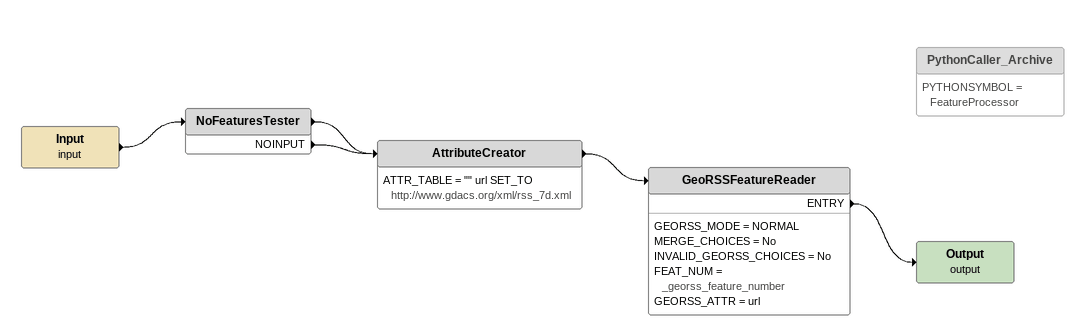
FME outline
Input (input)
    -> NoFeaturesTester
NoFeaturesTester
    NOINPUT -> AttributeCreator
    -> AttributeCreator
AttributeCreator
    ATTR_TABLE = "" url SET_TO http://www.gdacs.org/xml/rss_7d.xml
    -> GeoRSSFeatureReader
GeoRSSFeatureReader
    GEORSS_MODE = NORMAL
    MERGE_CHOICES = No
    INVALID_GEORSS_CHOICES = No
    FEAT_NUM = _georss_feature_number
    GEORSS_ATTR = url
    ENTRY -> Output (output)
Output (output)
PythonCaller_Archive [off]
    PYTHONSYMBOL = FeatureProcessor
